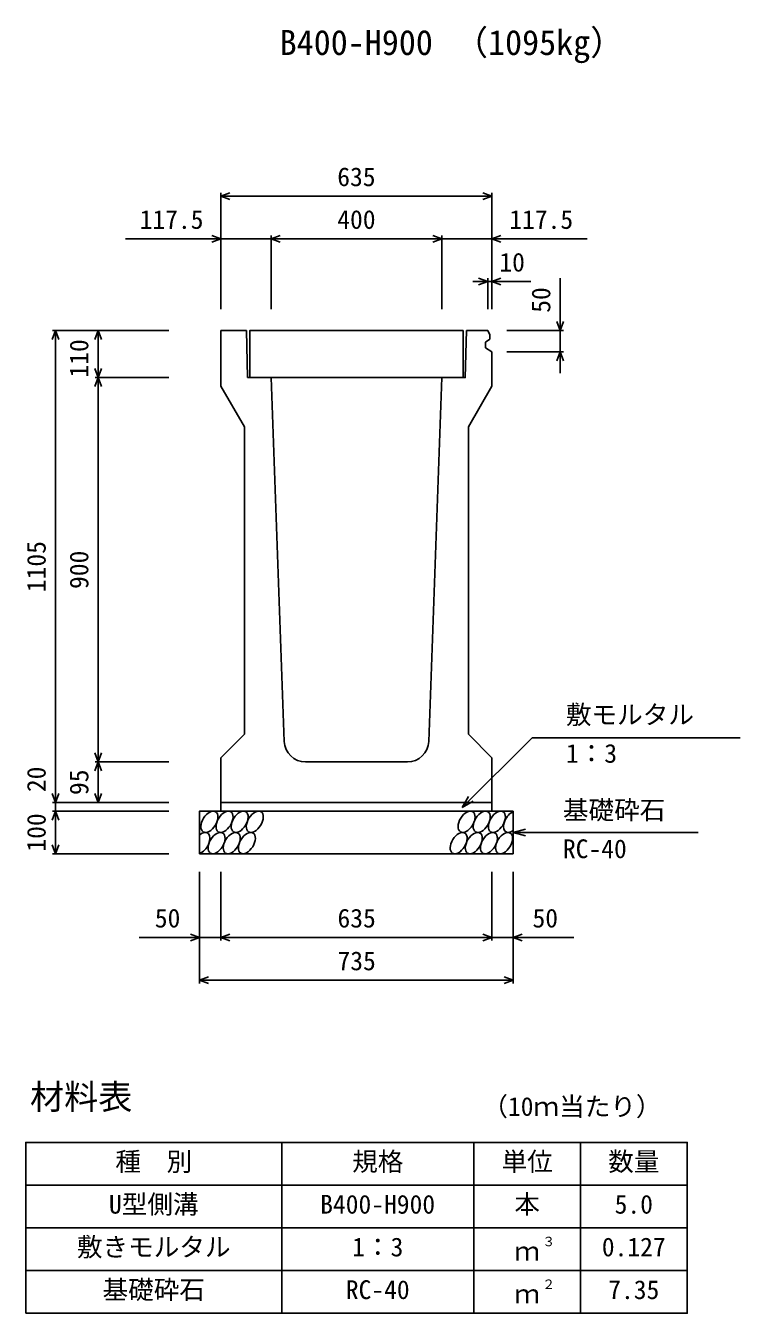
# Model space of a CAD drawing. Units: millimetres, scale not verified. Extents: x -33600 to 33600, y -11880 to 11880.
# Drawn here: x 19929 to 21603, y -3910 to -895 of the extents above; entities that cross this region are included whole.
import ezdxf
from ezdxf.enums import TextEntityAlignment as Align

# ---------------------------------------------------------------- set-up
doc = ezdxf.new("R2010")
doc.units = ezdxf.units.MM
doc.header["$LTSCALE"] = 40
for name, color, linetype, lineweight in [('0-0_DIM', 7, 'Continuous', 25), ('0-2_HATCH', 6, 'Continuous', 25), ('0-3_HYO', 3, 'Continuous', 25), ('0-4_HYO2', 4, 'Continuous', 25), ('0-5_OUTLINE', 3, 'Continuous', 25), ('0-6_TXT', 7, 'Continuous', 25)]:
    doc.layers.add(name, color=color, linetype=linetype, lineweight=lineweight)
doc.styles.add('ＭＳ ゴシック', font='')
doc.styles.get('ＭＳ ゴシック').set_extended_font_data('MS Gothic')

msp = doc.modelspace()

# ---------------------------------------------------------------- linework, layer by layer
at = {"layer": '0-0_DIM'}
for p, q in [((20386.5, -1286.54), (20386.5, -1559.04)), ((21021.5, -1294.04), (20386.5, -1294.04)), ((21021.5, -1286.54), (21021.5, -1559.04)), ((20504, -1386.54), (20504, -1559.04)), ((20904, -1386.54), (20904, -1559.04)), ((20163.12, -1394.04), (20386.5, -1394.04)), ((20504, -1394.04), (20386.5, -1394.04)), ((20504, -1394.04), (20904, -1394.04)), ((20904, -1394.04), (21021.5, -1394.04)), ((21244.87, -1394.04), (21021.5, -1394.04)), ((20976.5, -1494.04), (21011.5, -1494.04)), ((21011.5, -1486.54), (21011.5, -1559.04)), ((21011.5, -1494.04), (21021.5, -1494.04)), ((21112.84, -1494.04), (21021.5, -1494.04)), ((21181.5, -1486.24), (21181.5, -1609.04)), ((19991.5, -1609.04), (20264, -1609.04)), ((19999, -1609.04), (19999, -2714.04)), ((20099, -1609.04), (20099, -1719.04)), ((21189, -1609.04), (21056.5, -1609.04)), ((21181.5, -1609.04), (21181.5, -1659.04)), ((21189, -1659.04), (21056.5, -1659.04)), ((21181.5, -1659.04), (21181.5, -1709.04)), ((20091.5, -1719.04), (20264, -1719.04)), ((20099, -1719.04), (20099, -2619.04)), ((21115.45, -2562.23), (20951.8, -2725.88)), ((21115.45, -2562.23), (21603.39, -2562.23)), ((20091.5, -2619.04), (20264, -2619.04)), ((20099, -2619.04), (20099, -2714.04)), ((20951.8, -2725.88), (20966.8, -2699.9)), ((20951.8, -2725.88), (20977.78, -2710.88)), ((19991.5, -2714.04), (20264, -2714.04)), ((19991.5, -2734.04), (20264, -2734.04)), ((21071.5, -2784.04), (21100.47, -2776.27)), ((21071.5, -2784.04), (21504.81, -2784.04)), ((21071.5, -2784.04), (21100.47, -2791.8)), ((19991.5, -2834.04), (20264, -2834.04)), ((20336.5, -3137.46), (20336.5, -2876.1)), ((20386.5, -3037.46), (20386.5, -2876.1)), ((21021.5, -3037.46), (21021.5, -2876.1)), ((21071.5, -3137.46), (21071.5, -2876.1)), ((20336.5, -3029.96), (20194.7, -3029.96)), ((20336.5, -3029.96), (20386.5, -3029.96)), ((20386.5, -3029.96), (21021.5, -3029.96)), ((21071.5, -3029.96), (21021.5, -3029.96)), ((21071.5, -3029.96), (21213.29, -3029.96)), ((20336.5, -3129.96), (21071.5, -3129.96))]:
    msp.add_line(p, q, dxfattribs=at)
for points in [[(20407.64, -1301.73), (20386.5, -1294.04), (20407.64, -1286.34)], [(21000.35, -1286.34), (21021.5, -1294.04), (21000.35, -1301.73)], [(20365.35, -1386.34), (20386.5, -1394.04), (20365.35, -1401.73)], [(20525.14, -1401.73), (20504, -1394.04), (20525.14, -1386.34)], [(20882.85, -1386.34), (20904, -1394.04), (20882.85, -1401.73)], [(21042.64, -1386.34), (21021.5, -1394.04), (21042.64, -1401.73)], [(20990.35, -1501.73), (21011.5, -1494.04), (20990.35, -1486.34)], [(21042.64, -1501.73), (21021.5, -1494.04), (21042.64, -1486.34)], [(21173.8, -1587.89), (21181.5, -1609.04), (21189.19, -1587.89)], [(19991.3, -1630.18), (19999, -1609.04), (20006.69, -1630.18)], [(20091.3, -1630.18), (20099, -1609.04), (20106.69, -1630.18)], [(21189.19, -1680.18), (21181.5, -1659.04), (21173.8, -1680.18)], [(20106.69, -1697.89), (20099, -1719.04), (20091.3, -1697.89)], [(20091.3, -1740.18), (20099, -1719.04), (20106.69, -1740.18)], [(20106.69, -2597.89), (20099, -2619.04), (20091.3, -2597.89)], [(20091.3, -2640.18), (20099, -2619.04), (20106.69, -2640.18)], [(20006.69, -2692.89), (19999, -2714.04), (19991.3, -2692.89)], [(20106.69, -2692.89), (20099, -2714.04), (20091.3, -2692.89)], [(20006.69, -2755.18), (19999, -2734.04), (19991.3, -2755.18)], [(19999, -2714.04), (19999, -2734.04), (19999, -2834.04)], [(20006.69, -2812.89), (19999, -2834.04), (19991.3, -2812.89)], [(20315.35, -3022.27), (20336.5, -3029.96), (20315.35, -3037.66)], [(20407.64, -3037.66), (20386.5, -3029.96), (20407.64, -3022.27)], [(21000.35, -3022.27), (21021.5, -3029.96), (21000.35, -3037.66)], [(21092.64, -3022.27), (21071.5, -3029.96), (21092.64, -3037.66)], [(20357.64, -3137.66), (20336.5, -3129.96), (20357.64, -3122.27)], [(21050.35, -3122.27), (21071.5, -3129.96), (21050.35, -3137.66)]]:
    msp.add_lwpolyline(points, dxfattribs=at)
at = {"layer": '0-2_HATCH'}
msp.add_lwpolyline([(20454, -1719.04), (20954, -1719.04), (20954, -1609.04), (20454, -1609.04)], close=True, dxfattribs=at)
for centre in [(20359.39, -2759.04), (20394.86, -2759.04), (20430.34, -2759.04), (20465.82, -2759.04), (20962.07, -2759.04), (20997.54, -2759.04), (21033.02, -2759.04), (20376.27, -2809.03), (20411.75, -2809.03), (20447.22, -2809.03), (20943.47, -2809.03), (20978.95, -2809.03), (21014.43, -2809.03), (21049.9, -2809.03)]:
    msp.add_ellipse(centre, major_axis=(14.54, 23.54), ratio=0.5792, dxfattribs=at)
for centre, start_param, end_param in [((21068.5, -2759.04), 0.6666252, 4.1103269), ((20340.79, -2809.03), 3.7419964, 7.318141)]:
    msp.add_ellipse(centre, major_axis=(14.54, 23.54), ratio=0.5792, start_param=start_param, end_param=end_param, dxfattribs=at)
at = {"layer": '0-3_HYO'}
for p, q in [((20529, -3509.91), (20529, -3909.91)), ((20979, -3509.91), (20979, -3909.91)), ((21229, -3509.91), (21229, -3909.91)), ((19929, -3609.91), (21479, -3609.91))]:
    msp.add_line(p, q, dxfattribs=at)
msp.add_lwpolyline([(19929, -3909.91), (21479, -3909.91), (21479, -3509.91), (19929, -3509.91)], close=True, dxfattribs=at)
at = {"layer": '0-4_HYO2'}
for p, q in [((19929, -3709.91), (21479, -3709.91)), ((19929, -3809.91), (21479, -3809.91))]:
    msp.add_line(p, q, dxfattribs=at)
at = {"layer": '0-5_OUTLINE'}
for p, q in [((20386.5, -1609.04), (20386.5, -1739.04)), ((20446.5, -1609.04), (20386.5, -1609.04)), ((20446.5, -1609.04), (20449, -1719.04)), ((21011.5, -1609.04), (20961.5, -1609.04)), ((21016.5, -1619.04), (21011.5, -1609.04)), ((21016.5, -1629.04), (21016.5, -1619.04)), ((21016.5, -1629.04), (21006.5, -1636.04)), ((21006.5, -1636.04), (21006.5, -1649.04)), ((21021.5, -1659.04), (21006.5, -1649.04)), ((21021.5, -1739.04), (21021.5, -1659.04)), ((20386.5, -1739.04), (20441.5, -1834.04)), ((20504, -1719.04), (20449, -1719.04)), ((20504, -1719.04), (20534.76, -2570.84)), ((20904, -1719.04), (20873.24, -2570.84)), ((21021.5, -1739.04), (20966.5, -1834.04)), ((20441.5, -1834.04), (20441.5, -2554.04)), ((20966.5, -1834.04), (20966.5, -2554.04)), ((20386.5, -2609.04), (20441.5, -2554.04)), ((21021.5, -2609.04), (20966.5, -2554.04)), ((20386.5, -2609.04), (20386.5, -2734.04)), ((20823.27, -2619.04), (20584.72, -2619.04)), ((21021.5, -2609.04), (21021.5, -2734.04)), ((21021.5, -2714.04), (20386.5, -2714.04)), ((21071.5, -2734.04), (21071.5, -2834.04)), ((21071.5, -2834.04), (20336.5, -2834.04))]:
    msp.add_line(p, q, dxfattribs=at)
for points in [[(20961.5, -1609.04), (20959, -1719.04), (20904, -1719.04)], [(21071.5, -2734.04), (20336.5, -2734.04), (20336.5, -2834.04)]]:
    msp.add_lwpolyline(points, dxfattribs=at)
for centre, start, end in [((20584.72, -2569.04), 182.06812, 270), ((20823.27, -2569.04), 270, 357.93188)]:
    msp.add_arc(centre, 50, start, end, dxfattribs=at)

# ---------------------------------------------------------------- texts
at = {"layer": '0-0_DIM', "style": 'ＭＳ ゴシック'}
for s, p in [('635', (20659, -1284.04)), ('117.5', (20195.89, -1384.04)), ('400', (20659, -1384.04)), ('117.5', (21062.1, -1384.04)), ('10', (21038.84, -1484.04)), ('敷モルタル', (21194.82, -2543.49)), ('1：3', (21194.82, -2634.18)), ('基礎砕石', (21187.82, -2766.86)), ('RC-40', (21187.82, -2857.55)), ('50', (20231.5, -3019.96)), ('635', (20659.53, -3019.96)), ('50', (21116.5, -3019.96)), ('735', (20659.53, -3119.96))]:
    msp.add_text(s, height=43.99, dxfattribs=at).set_placement(p, align=Align.BOTTOM_LEFT)
for s, p in [('50', (21171.5, -1567.35)), ('110', (20089, -1719.04)), ('1105', (19989, -2221.54)), ('900', (20089, -2214.04)), ('20', (19989, -2689.72)), ('95', (20089, -2696.54)), ('100', (19989, -2829.04))]:
    msp.add_text(s, height=43.99, rotation=90, dxfattribs=at).set_placement(p, align=Align.BOTTOM_LEFT)
at = {"layer": '0-6_TXT', "style": 'ＭＳ ゴシック'}
for s, height, p in [('（1095kg）', 58.65, (20932.37, -981.31)), ('B400-H900', 58.65, (20524, -981.31)), ('材料表', 58.65, (19939, -3449.91)), ('（10ｍ当たり）', 43.99, (20998.99, -3460.91)), ('種\u3000別', 43.99, (20139, -3589.91)), ('規格', 43.99, (20694, -3589.91)), ('単位', 43.99, (21044, -3589.91)), ('数量', 43.99, (21294, -3589.91)), ('U型側溝', 43.99, (20124, -3689.91)), ('B400-H900', 43.99, (20619, -3689.91)), ('本', 43.99, (21074, -3689.91)), ('5.0', 43.99, (21309, -3689.91)), ('敷きモルタル', 43.99, (20049, -3789.91)), ('1：3', 43.99, (20694, -3789.91)), ('３', 21.99, (21139.54, -3759.54)), ('0.127', 43.99, (21279, -3789.91)), ('ｍ', 43.99, (21074, -3799.91)), ('基礎砕石', 43.99, (20109, -3889.91)), ('RC-40', 43.99, (20679, -3889.91)), ('ｍ', 43.99, (21074, -3899.91)), ('２', 21.99, (21139.54, -3859.54)), ('7.35', 43.99, (21294, -3889.91))]:
    msp.add_text(s, height=height, dxfattribs=at).set_placement(p, align=Align.BOTTOM_LEFT)

doc.saveas('drawing.dxf')
